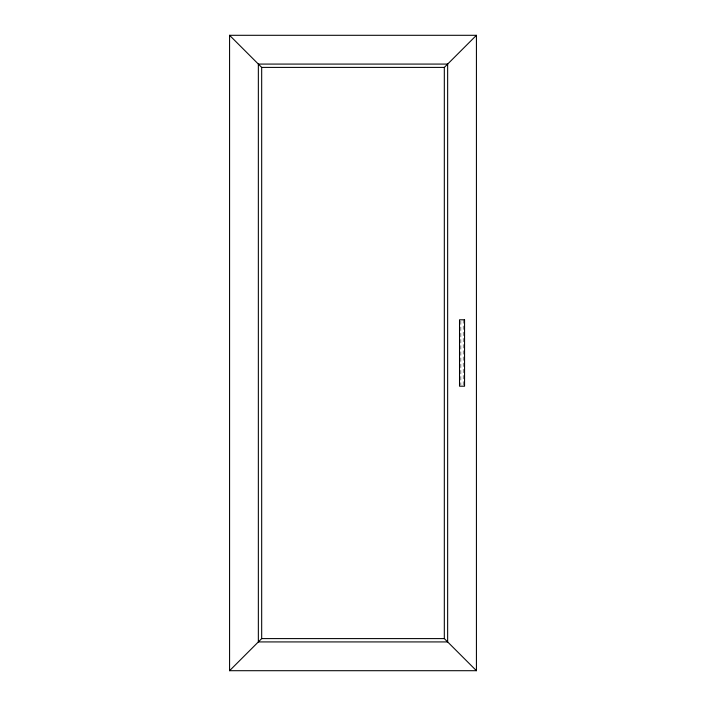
<?xml version="1.0" encoding="UTF-8"?>
<svg xmlns="http://www.w3.org/2000/svg" width="706" height="706" viewBox="0 0 706 706"><rect width="100%" height="100%" fill="white"/><g stroke="black" fill="none" stroke-linecap="round" stroke-linejoin="round"><path stroke-width="0.53" stroke-dasharray="3.53 2.65" d="M463.215 319.792L463.215 385.123M460.859 320.877L460.859 385.123"/><path stroke-width="1.06" d="M476.426 670.7L444.321 638.595L444.321 67.405L476.426 35.3L229.574 35.3L229.574 670.7L476.426 670.7L476.426 35.3M229.574 670.7L261.679 638.595L261.679 67.405L229.574 35.3M261.679 67.405L444.321 67.405M261.679 638.595L444.321 638.595M447.648 64.078L258.352 64.078L258.352 641.922L447.648 641.922L447.648 64.078M464.557 319.792L459.518 319.792L459.518 386.208L464.557 386.208L464.557 319.792"/></g></svg>
